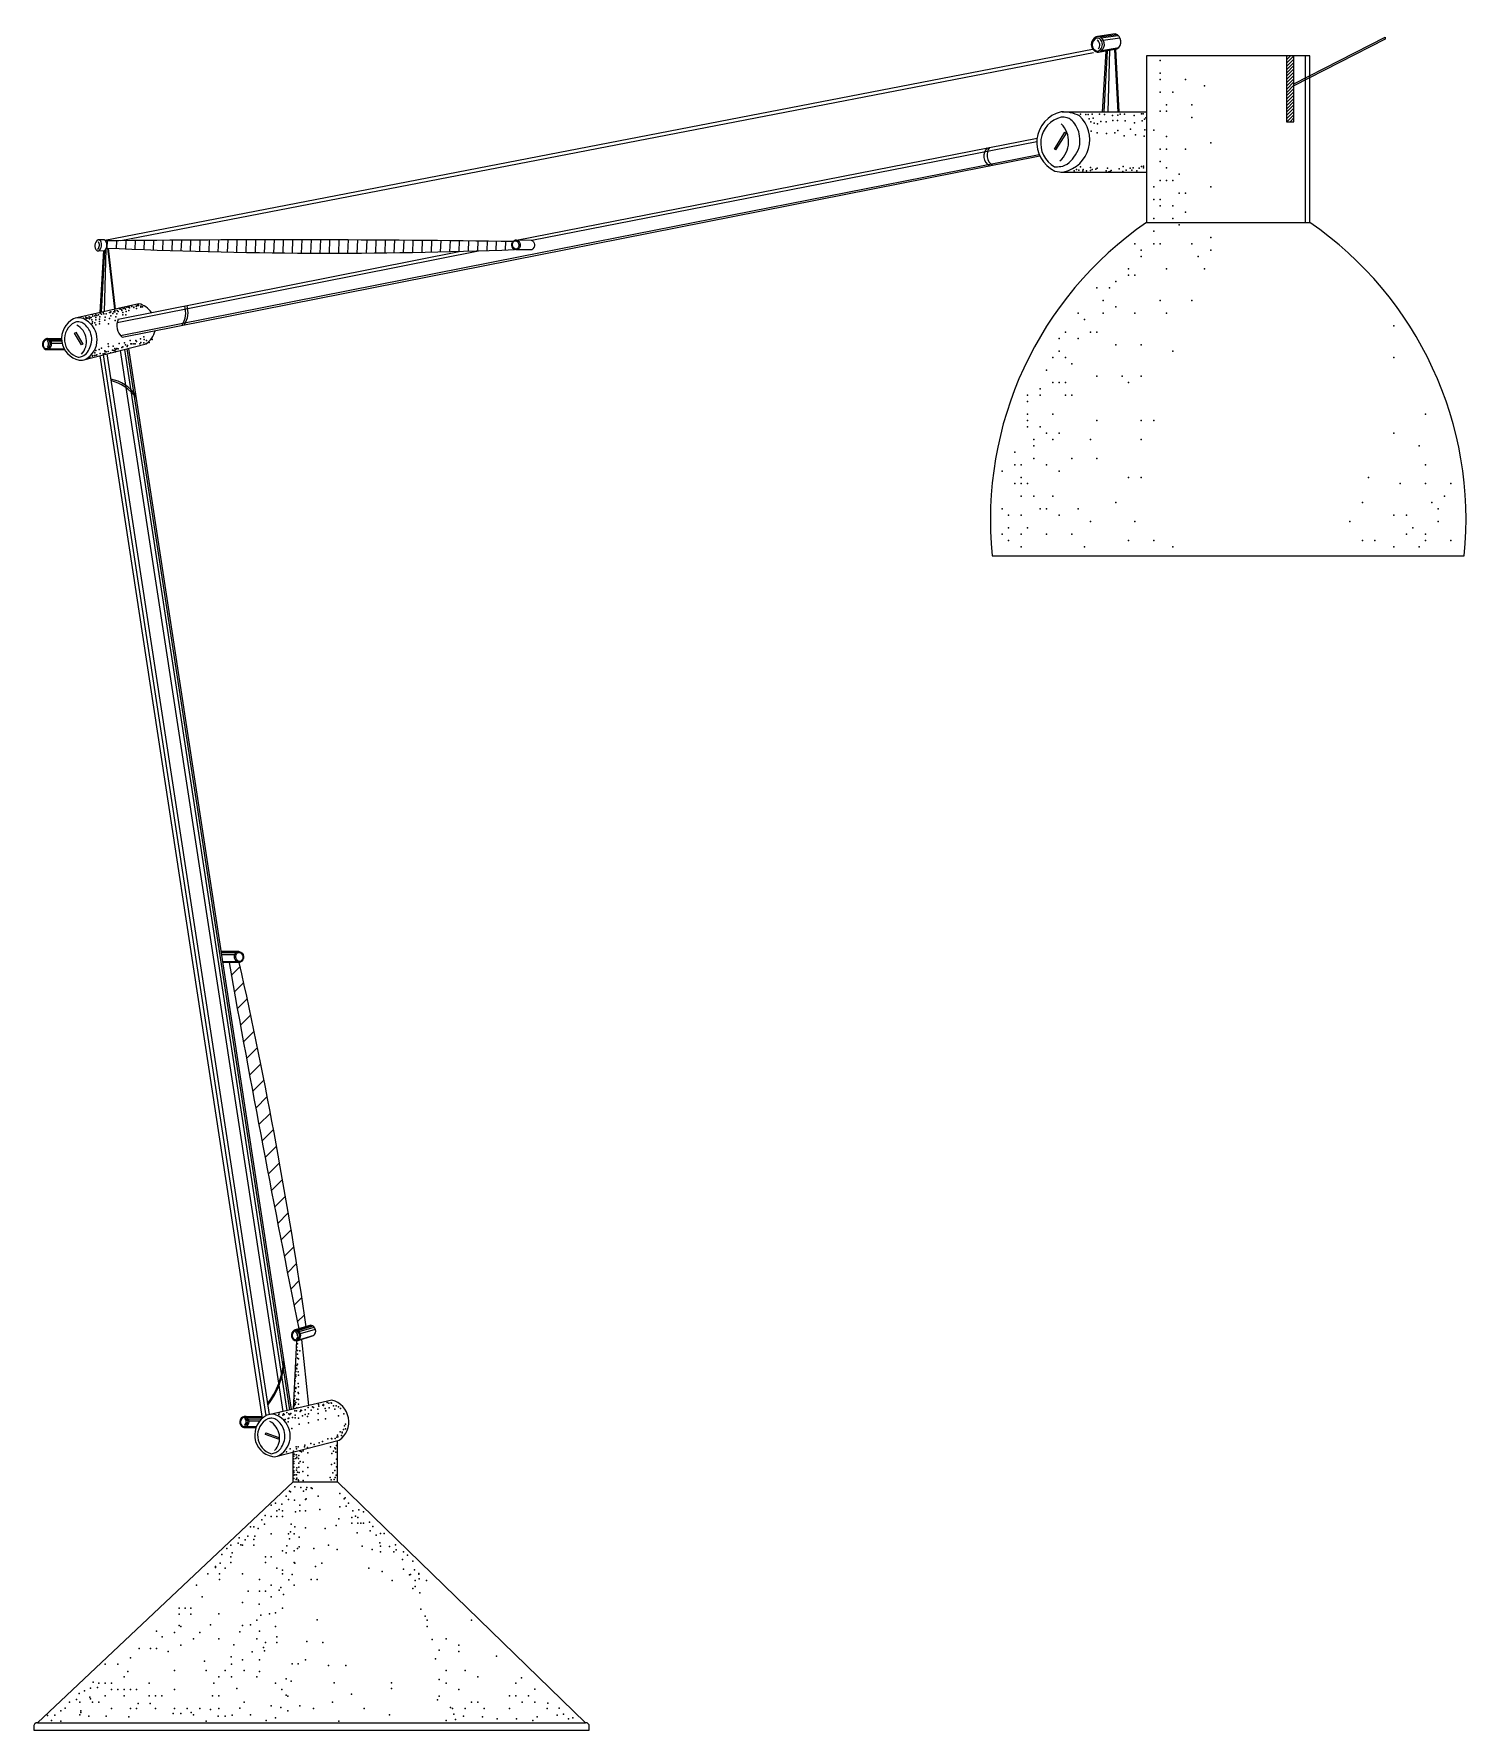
# Model space of a CAD drawing. Extents: x 237 to 823, y 2664 to 3358.
import ezdxf

# ---------------------------------------------------------------- set-up
doc = ezdxf.new("R2010")
doc.units = 0
doc.header["$MEASUREMENT"] = 0
for name, color, linetype in [('3', 3, 'CONTINUOUS'), ('7', 7, 'CONTINUOUS'), ('BH', 3, 'CONTINUOUS')]:
    doc.layers.add(name, color=color, linetype=linetype)

msp = doc.modelspace()

# ---------------------------------------------------------------- hatches: boundary and pattern name
at = {"layer": '3'}
h = msp.add_hatch(dxfattribs=at)
h.set_pattern_fill('ANSI31', color=256, scale=45.486, style=0)
h.set_pattern_definition([(45, (-12184.5455, -5348.181), (-4.0204324, 4.0204324), [])])
h.paths.add_polyline_path([(321.12, 2978.29, -0.019521), (321.01, 2978.3), (316.91, 2978.3, 0.005294), (345.44, 2828.24), (348.53, 2829.16, 0.018602)])
at = {"layer": 'BH'}
h = msp.add_hatch(dxfattribs=at)
h.set_pattern_fill('ANSI31', color=256, scale=7.581, style=0)
h.set_pattern_definition([(45, (-12128.6793, -5337.60635), (-0.670072064, 0.670072064), [])])
h.paths.add_polyline_path([(749.98, 3322.43), (753.02, 3322.43), (753.02, 3349.42), (749.98, 3349.42)])
h = msp.add_hatch(dxfattribs=at)
h.set_pattern_fill('ANSI31', color=256, scale=30.324, angle=42.76135, style=0)
h.set_pattern_definition([(87.761353, (-12511.6296, -4848.7386), (-3.7876071, 0.14806385), [])])
h.paths.add_polyline_path([(433.84, 3270.08, -0.487368), (433.24, 3273.42, 0.006326), (266.54, 3273.7, -0.258695), (266.32, 3270.85), (266.33, 3270.74, 0.020675)])

# ---------------------------------------------------------------- linework, layer by layer
at = {"layer": '3'}
for p, q in [((672.82, 3357.41), (672.8, 3357.32)), ((673.48, 3357.15), (680.31, 3358.19)), ((674.09, 3356.73), (680.94, 3357.77)), ((674.89, 3355.82), (681.7, 3356.85)), ((675.95, 3357.88), (675.95, 3357.87)), ((674.29, 3351.58), (681.23, 3352.83)), ((676.47, 3351.53), (675.2, 3326.49)), ((677.42, 3351.68), (676.84, 3326.49)), ((679.46, 3351.99), (680.92, 3326.34)), ((757.56, 3349.42), (757.56, 3281.19)), ((440.91, 3273.9), (647.69, 3314.41)), ((436.16, 3267.34), (648.67, 3308.98)), ((267.12, 3270.7), (270.06, 3245.75)), ((265.95, 3269.75), (264.52, 3244.48)), ((266.47, 3270.38), (265.75, 3244.69)), ((271.12, 3240.23), (419.09, 3269.58)), ((272.5, 3234.89), (436.16, 3267.34)), ((243.39, 3233.33), (248.35, 3233.33)), ((243.9, 3232.73), (248.4, 3232.73)), ((244.23, 3231.8), (248.6, 3231.8)), ((274.1, 3229.26), (340.66, 2794.87)), ((275.1, 3229.52), (341.68, 2795.1)), ((272.35, 3228.81), (338.91, 2794.47)), ((320.12, 2982.57), (313.62, 2982.57)), ((319.7, 2982.16), (313.68, 2982.16)), ((319.25, 2981.34), (313.81, 2981.34)), ((320.38, 2978.52), (314.24, 2978.52)), ((344.57, 2827.8), (350.76, 2829.67)), ((345.03, 2827.61), (351.21, 2829.47)), ((345.64, 2827.14), (351.8, 2829)), ((346.13, 2826.36), (352.28, 2828.21)), ((345.57, 2823.78), (351.73, 2825.71)), ((324.27, 2792.09), (330.4, 2792.09)), ((324.78, 2791.49), (330.4, 2791.49)), ((325.11, 2790.56), (329.48, 2790.56))]:
    msp.add_line(p, q, dxfattribs=at)
for points in [[(672.74, 3356.71, 0.083661), (672.14, 3356.66, 0.685038), (672.33, 3351.35)], [(660.02, 3324.08, 0.083661), (657.73, 3324.31, 0.685038), (654.93, 3304.05)], [(434.76, 3270.36, -0.083661), (434.38, 3270.32, -0.685038), (433.89, 3273.7)], [(255.32, 3240.52, 0.083661), (253.73, 3240.29, 0.685038), (255.19, 3226.01, 0.685038)], [(242.73, 3233.2, 0.083661), (242.31, 3233.25, 0.685038), (241.76, 3229.56, 0.685038)], [(320.66, 2982.34, -0.083661), (321.07, 2982.39, -0.685038), (321.62, 2978.7)], [(344.2, 2827.4, 0.083661), (343.79, 2827.32, 0.685038), (344.41, 2823.64, 0.685038)], [(323.61, 2791.96, 0.083661), (323.2, 2792.01, 0.685038), (322.65, 2788.32, 0.685038)], [(334.42, 2791.66, 0.083661), (332.83, 2791.44, 0.685038), (334.29, 2777.16, 0.685038)]]:
    msp.add_lwpolyline(points, format="xyb", dxfattribs=at)
for points in [[(243.18, 3229.49), (249.38, 3229.49)], [(324.06, 2788.25), (328.11, 2788.25)]]:
    msp.add_lwpolyline(points, dxfattribs=at)
for centre, radius, start, end in [((671.25, 3353.85), 2.28, 315.80306, 60.47312), ((650.28, 3314.29), 10.46, 311.2552, 44.57549), ((261.82, 3271.89), 2.06, 309.24206, 43.48473), ((250.93, 3232.51), 7.62, 317.08546, 61.43665), ((241.14, 3231.53), 1.91, 311.87007, 45.66294), ((343.02, 2825.36), 2.02, 316.94921, 57.8884), ((322.02, 2790.29), 1.91, 311.87007, 45.66294), ((330.03, 2783.65), 7.62, 317.08546, 61.43665)]:
    msp.add_arc(centre, radius, start, end, dxfattribs=at)
for points in [[(672.33, 3351.35), (672.54, 3351.36), (672.76, 3351.42), (673.24, 3351.55), (673.57, 3351.77), (673.99, 3352.32), (674.17, 3352.62), (674.46, 3353.31), (674.58, 3353.7), (674.56, 3354.54), (674.44, 3354.96), (674.23, 3355.52), (674, 3355.83), (673.63, 3356.29), (673.42, 3356.46), (673.06, 3356.64), (672.91, 3356.69), (672.76, 3356.71), (672.75, 3356.71), (672.75, 3356.71), (672.74, 3356.71)], [(654.93, 3304.05), (655.74, 3303.96), (656.61, 3304.05), (658.51, 3304.2), (659.92, 3304.81), (661.87, 3306.63), (662.75, 3307.65), (664.32, 3310.08), (665.01, 3311.49), (665.51, 3314.66), (665.31, 3316.34), (664.87, 3318.59), (664.2, 3319.91), (663.14, 3321.91), (662.45, 3322.69), (661.19, 3323.61), (660.66, 3323.88), (660.1, 3324.06), (660.07, 3324.07), (660.04, 3324.07), (660.02, 3324.08)], [(433.89, 3273.7), (434.02, 3273.72), (434.17, 3273.71), (434.49, 3273.68), (434.72, 3273.58), (435.05, 3273.28), (435.2, 3273.11), (435.47, 3272.7), (435.58, 3272.47), (435.67, 3271.94), (435.64, 3271.66), (435.57, 3271.28), (435.45, 3271.06), (435.28, 3270.72), (435.16, 3270.59), (434.95, 3270.44), (434.87, 3270.39), (434.77, 3270.36), (434.77, 3270.36), (434.76, 3270.36), (434.76, 3270.36)], [(255.19, 3226.01), (255.76, 3226.09), (256.33, 3226.29), (257.6, 3226.71), (258.46, 3227.36), (259.49, 3228.93), (259.92, 3229.77), (260.59, 3231.69), (260.82, 3232.76), (260.63, 3235.01), (260.22, 3236.12), (259.55, 3237.58), (258.87, 3238.37), (257.81, 3239.56), (257.21, 3239.98), (256.2, 3240.4), (255.79, 3240.49), (255.38, 3240.52), (255.36, 3240.52), (255.34, 3240.52), (255.32, 3240.52)], [(241.76, 3229.56), (241.91, 3229.54), (242.07, 3229.55), (242.42, 3229.58), (242.67, 3229.69), (243.03, 3230.01), (243.2, 3230.2), (243.49, 3230.64), (243.62, 3230.89), (243.71, 3231.47), (243.68, 3231.78), (243.6, 3232.19), (243.48, 3232.43), (243.29, 3232.8), (243.17, 3232.94), (242.94, 3233.11), (242.85, 3233.16), (242.74, 3233.2), (242.74, 3233.2), (242.73, 3233.2), (242.73, 3233.2)], [(321.62, 2978.7), (321.48, 2978.68), (321.32, 2978.7), (320.97, 2978.72), (320.71, 2978.83), (320.35, 2979.16), (320.19, 2979.34), (319.9, 2979.78), (319.77, 2980.04), (319.67, 2980.61), (319.71, 2980.92), (319.78, 2981.33), (319.9, 2981.58), (320.09, 2981.94), (320.22, 2982.09), (320.44, 2982.26), (320.54, 2982.31), (320.64, 2982.34), (320.65, 2982.34), (320.65, 2982.34), (320.66, 2982.34)], [(344.41, 2823.64), (344.55, 2823.67), (344.7, 2823.73), (345.02, 2823.86), (345.24, 2824.04), (345.48, 2824.46), (345.57, 2824.69), (345.72, 2825.2), (345.76, 2825.48), (345.67, 2826.06), (345.55, 2826.34), (345.35, 2826.71), (345.16, 2826.9), (344.87, 2827.19), (344.7, 2827.29), (344.43, 2827.38), (344.33, 2827.4), (344.22, 2827.4), (344.21, 2827.4), (344.21, 2827.4), (344.2, 2827.4)], [(322.65, 2788.32), (322.79, 2788.3), (322.95, 2788.31), (323.3, 2788.34), (323.56, 2788.45), (323.92, 2788.78), (324.08, 2788.96), (324.37, 2789.4), (324.5, 2789.66), (324.6, 2790.23), (324.56, 2790.54), (324.49, 2790.95), (324.37, 2791.19), (324.18, 2791.56), (324.05, 2791.7), (323.83, 2791.88), (323.73, 2791.92), (323.63, 2791.96), (323.62, 2791.96), (323.62, 2791.96), (323.61, 2791.96)], [(334.29, 2777.16), (334.85, 2777.23), (335.43, 2777.44), (336.7, 2777.85), (337.56, 2778.51), (338.58, 2780.07), (339.02, 2780.92), (339.69, 2782.83), (339.92, 2783.91), (339.73, 2786.15), (339.31, 2787.26), (338.64, 2788.72), (337.97, 2789.51), (336.91, 2790.7), (336.31, 2791.12), (335.3, 2791.54), (334.89, 2791.63), (334.48, 2791.66), (334.46, 2791.66), (334.44, 2791.66), (334.42, 2791.66)]]:
    msp.add_open_spline(points, degree=3, knots=[3.294068, 3.294068, 3.294068, 3.294068, 3.647859, 3.647859, 4.043866, 4.043866, 4.439873, 4.439873, 4.83588, 4.83588, 5.231886, 5.231886, 5.627893, 5.627893, 6.0239, 6.0239, 6.283185, 6.283185, 6.283185, 6.295262, 6.295262, 6.295262, 6.295262], dxfattribs=at)
for p in [(665.59, 3325.53), (667.8, 3325.34), (668.73, 3325.34), (669.1, 3323.68), (669.83, 3322.39), (670.39, 3325.53), (670.76, 3323.87), (671.13, 3321.84), (672.6, 3321.65), (673.34, 3325.53), (673.9, 3322.57), (675.37, 3325.34), (676.11, 3322.39), (678.7, 3324.97), (678.88, 3322.94), (680.73, 3322.94), (680.91, 3325.16), (681.84, 3325.53), (683.68, 3325.53), (683.87, 3322.76), (686.08, 3319.44), (687.56, 3324.97), (687.75, 3322.02), (690.52, 3325.71), (690.88, 3322.76), (691.25, 3325.71), (691.81, 3323.5), (692.36, 3324.05), (670.02, 3318.52), (672.42, 3317.96), (676.3, 3317.59), (679.62, 3317.96), (680.91, 3318.89), (683.5, 3316.67), (688.12, 3317.04), (691.62, 3316.49), (691.99, 3319.07), (663, 3302.28), (663.93, 3302.84), (664.85, 3302.65), (665.59, 3303.94), (666.51, 3302.28), (666.7, 3302.84), (667.99, 3302.28), (669.65, 3303.76), (669.65, 3302.47), (670.39, 3302.84), (671.87, 3303.02), (672.42, 3303.39), (676.11, 3302.28), (676.67, 3303.39), (677.22, 3301.91), (677.77, 3302.1), (678.14, 3302.47), (681.47, 3303.21), (682.94, 3302.1), (683.13, 3304.13), (684.24, 3302.65), (685.9, 3303.39), (686.64, 3302.65), (687.19, 3303.57), (688.67, 3302.28), (689.59, 3303.39), (690.52, 3304.13), (691.44, 3304.31), (691.44, 3303.57), (261.07, 3243.55), (261.17, 3242.82), (261.91, 3243.03), (262.33, 3243.45), (262.85, 3243.13), (263.49, 3243.45), (264.12, 3244.08), (264.64, 3243.66), (265.38, 3244.29), (265.59, 3243.76), (266.64, 3243.87), (267.91, 3244.29), (268.22, 3244.29), (268.54, 3244.6), (268.54, 3243.03), (269.38, 3243.97), (269.8, 3244.6), (270.11, 3245.13), (270.22, 3244.6), (270.96, 3243.76), (271.17, 3245.13), (271.48, 3244.81), (272.11, 3245.87), (272.64, 3245.76), (272.85, 3245.55), (272.96, 3245.13), (273.38, 3244.39), (273.38, 3243.45), (273.59, 3245.97), (274.22, 3246.08), (274.53, 3245.66), (274.64, 3243.45), (274.85, 3244.81), (275.06, 3246.5), (275.69, 3246.5), (275.9, 3245.13), (276.01, 3246.5), (276.11, 3246.29), (276.95, 3246.92), (277.16, 3246.81), (277.9, 3246.6), (277.9, 3246.39), (278.85, 3246.92), (279.06, 3246.92), (279.06, 3245.97), (279.37, 3247.23), (279.69, 3247.65), (279.9, 3247.23), (280.74, 3246.92), (280.74, 3246.5), (281.48, 3246.71), (257.38, 3242.08), (258.23, 3242.5), (258.44, 3241.87), (258.65, 3242.19), (259.17, 3241.98), (259.7, 3242.61), (259.8, 3241.77), (260.12, 3242.29), (260.43, 3242.29), (260.75, 3241.35), (260.86, 3239.87), (260.96, 3240.51), (261.91, 3240.08), (262.33, 3242.29), (262.43, 3241.35), (262.43, 3239.24), (263.91, 3241.56), (263.91, 3240.61), (263.91, 3239.66), (264.01, 3242.61), (266.01, 3241.24), (266.22, 3242.5), (267.59, 3239.77), (267.91, 3241.87), (270.33, 3241.14), (270.54, 3242.61), (262.43, 3228.84), (263.8, 3229.26), (264.75, 3229.78), (267.48, 3231.47), (267.59, 3230.41), (269.27, 3228.94), (269.48, 3230.63), (269.69, 3228.84), (270.11, 3229.57), (270.22, 3228.84), (270.54, 3229.15), (270.96, 3229.57), (271.48, 3229.47), (271.9, 3231.68), (273.06, 3229.99), (273.48, 3230.31), (274.11, 3231.89), (274.53, 3231.05), (275.16, 3230.41), (275.38, 3230.84), (276.43, 3232.94), (276.74, 3231.47), (277.06, 3231.47), (277.9, 3231.57), (278.53, 3231.47), (278.74, 3232.83), (279.06, 3232.52), (280.43, 3231.47), (280.64, 3233.57), (280.85, 3232.1), (282, 3234.41), (282, 3231.99), (282.21, 3233.25), (282.95, 3231.68), (283.16, 3232.83), (284.21, 3232.1), (285.48, 3233.25), (259.91, 3225.9), (260.96, 3226.74), (260.96, 3226.42), (261.8, 3226.74), (261.91, 3227.89), (262.54, 3226.95), (262.85, 3227.05), (264.12, 3227.58), (265.38, 3227.47), (266.01, 3228.63), (266.01, 3227.58), (266.22, 3228.42), (266.64, 3228.31), (267.48, 3228.42), (268.43, 3227.89), (270.43, 3228.31), (344.73, 2820.81), (344.95, 2822.17), (344.95, 2819.45), (345.86, 2819.22), (344.73, 2813.33), (344.95, 2817.86), (344.95, 2816.28), (344.95, 2813.79), (345.41, 2816.05), (344.05, 2808.12), (344.05, 2806.99), (344.27, 2810.84), (344.27, 2809.48), (344.27, 2808.8), (344.5, 2812.2), (344.73, 2811.97), (345.18, 2810.62), (345.18, 2805.86), (345.41, 2809.26), (343.59, 2799.74), (343.59, 2798.61), (343.82, 2800.87), (343.82, 2798.83), (344.05, 2802.69), (344.27, 2804.27), (344.27, 2803.82), (344.73, 2799.51), (345.18, 2802.23), (345.41, 2804.5), (345.41, 2801.78), (345.41, 2799.29), (337.25, 2793.18), (337.47, 2793.85), (338.97, 2792.94), (339.21, 2793.43), (339.51, 2793.17), (340.64, 2794.08), (341.1, 2791.58), (341.42, 2793.43), (341.42, 2791.71), (341.67, 2793.18), (341.78, 2793.17), (342.23, 2793.62), (342.91, 2792.04), (343.59, 2796.8), (343.82, 2797.7), (343.82, 2797.25), (343.82, 2795.66), (343.82, 2794.76), (344.05, 2797.25), (344.05, 2792.94), (344.05, 2791.81), (344.27, 2798.15), (344.61, 2794.65), (344.73, 2795.89), (345.35, 2791.71), (345.41, 2797.48), (346.08, 2794.41), (346.31, 2794.98), (346.57, 2794.9), (347.06, 2792.69), (348.04, 2795.14), (348.13, 2793.17), (349.03, 2792.45), (349.27, 2796.12), (349.52, 2793.43), (350.62, 2794.98), (351.08, 2796.34), (351.48, 2796.12), (353.34, 2795.44), (353.44, 2793.67), (353.57, 2797.25), (353.69, 2796.61), (355.4, 2797.1), (355.61, 2797.25), (355.65, 2796.86), (356.29, 2795.66), (356.38, 2791.47), (356.63, 2794.65), (357.12, 2798.08), (357.86, 2797.84), (357.88, 2795.89), (358.79, 2797.93), (358.84, 2797.84), (359.69, 2796.8), (360.31, 2795.39), (360.83, 2796.8), (361.74, 2796.34), (361.78, 2792.69), (362.52, 2795.63), (363.99, 2793.43), (339.95, 2791.22), (341.1, 2790.23), (342.65, 2787.55), (345.59, 2789.26), (349.52, 2789.75), (353.44, 2790.98), (361.28, 2784.79), (362.42, 2786.15), (363.01, 2784.6), (363.32, 2785.92), (363.32, 2785.69), (363.78, 2787.05), (364.23, 2788.64), (364.68, 2789.32), (364.68, 2787.28), (340.44, 2777.99), (342.01, 2779.12), (343.38, 2778.23), (344.36, 2779.95), (344.61, 2779.21), (345.18, 2780.03), (346.08, 2778.23), (346.54, 2777.99), (347.31, 2778.36), (347.8, 2779.95), (347.9, 2780.71), (349.03, 2779.7), (349.15, 2777.5), (350.4, 2781.39), (351.72, 2780.93), (353.8, 2781.62), (355.16, 2782.15), (357.43, 2783.2), (358.47, 2779.95), (358.84, 2783.38), (359.01, 2783.2), (359.69, 2778.22), (360.19, 2779.58), (360.37, 2783.43), (360.56, 2779.21), (360.68, 2777.74), (360.92, 2780.56), (361.05, 2783.87), (361.51, 2784.11), (343.51, 2776.15), (343.51, 2775.05), (343.51, 2773.94), (343.51, 2773.09), (343.51, 2771.62), (343.63, 2777.01), (344.24, 2775.17), (344.36, 2776.76), (344.49, 2776.76), (344.73, 2775.73), (344.73, 2771.42), (345.35, 2775.17), (345.47, 2776.4), (345.47, 2773.33), (345.47, 2771.62), (346.09, 2773.91), (347.31, 2773.7), (349.15, 2771.49), (358.84, 2772.72), (358.96, 2777.25), (360.15, 2773.23), (360.92, 2774.92), (360.92, 2771.74), (343.51, 2770.15), (343.51, 2769.53), (343.51, 2768.31), (343.51, 2766.96), (343.82, 2768.48), (344.36, 2766.59), (344.49, 2770.39), (344.5, 2768.48), (344.73, 2767.12), (344.95, 2769.61), (345.18, 2766.44), (345.35, 2766.23), (345.59, 2769.41), (347.19, 2769.9), (347.31, 2766.23), (349.15, 2768.19), (358.35, 2767.45), (358.79, 2766.44), (359.47, 2769.38), (359.92, 2766.66), (360.31, 2770.27), (360.43, 2767.45), (360.8, 2768.31), (369.36, 2744.75), (371.43, 2739.25), (375.56, 2737.88), (374.18, 2730.31), (379.69, 2728.94)]:
    msp.add_point(p, dxfattribs=at)
at = {"layer": '7'}
for p, q in [((266.03, 3274.03), (670.58, 3352.22)), ((272.64, 3273.76), (670.87, 3350.73)), ((675.92, 3351.3), (674.51, 3326.41)), ((679.89, 3352.14), (681.36, 3326.49)), ((658.11, 3326.49), (692.67, 3326.49)), ((434.68, 3274.02), (647.82, 3315.78)), ((273.14, 3234.23), (648.9, 3308.46)), ((657.58, 3301.85), (692.67, 3301.85)), ((692.67, 3281.19), (759.52, 3281.19)), ((267.42, 3270.69), (270.36, 3245.75)), ((265.48, 3269.68), (264.04, 3244.3)), ((271.57, 3241.67), (411.16, 3269.35)), ((242.51, 3233.66), (248.34, 3233.66)), ((275.75, 3229.68), (342.32, 2795.25)), ((263.95, 3226.66), (330.52, 2791.63)), ((265.45, 3227.05), (331.93, 2792.65)), ((266.9, 3227.42), (333.34, 2793.21)), ((320.87, 2982.81), (313.58, 2982.81)), ((321.25, 2978.3), (314.27, 2978.3)), ((344.54, 2823.34), (343.14, 2795.44)), ((346.65, 2823.94), (349.46, 2796.89)), ((323.4, 2792.42), (330.4, 2792.42)), ((343.16, 2765.61), (343.16, 2777.83)), ((361.35, 2765.61), (361.35, 2782.49)), ((343.16, 2765.61), (361.35, 2765.61)), ((238.54, 2667.05), (462.94, 2667.05))]:
    msp.add_line(p, q, dxfattribs=at)
for points in [[(672.45, 3350.9, 0.130303), (673.45, 3351, 0.576801), (673.87, 3356.89, 0.264517), (672.02, 3357.22, 0.710752)], [(629.43, 3144.74), (822.76, 3144.74, 0.273505), (759.52, 3281.19), (759.52, 3349.42), (692.67, 3349.42), (692.67, 3281.19, 0.273505)], [(655.09, 3302.27, 0.130303), (658.96, 3301.98, 0.598804), (665.2, 3324.85, 0.121835), (657.63, 3326.49, 0.710752)], [(262.87, 3269.64, 0.130303), (263.58, 3269.6, 0.331854), (264.43, 3273.61, 0.328319), (263.28, 3274.06, 0.500332)], [(433.91, 3274, -0.130303), (434.56, 3274.05, -0.576801), (435.5, 3270.37, -0.264517), (434.36, 3269.95, -0.710752)], [(255.59, 3224.83, 0.130303), (258.28, 3225.27, 0.576801), (258.34, 3241.23, 0.264517), (253.3, 3241.76, 0.710752)], [(241.79, 3229.23, 0.130303), (242.49, 3229.17, 0.576801), (243.53, 3233.19, 0.264517), (242.3, 3233.65, 0.710752)], [(321.6, 2978.37, -0.130303), (320.89, 2978.31, -0.576801), (319.85, 2982.33, -0.264517), (321.09, 2982.79, -0.710752)], [(344.53, 2823.34, 0.130303), (345.22, 2823.5, 0.576801), (344.97, 2827.64, 0.264517), (343.66, 2827.69, 0.710752)], [(322.67, 2787.99, 0.130303), (323.38, 2787.93, 0.576801), (324.42, 2791.95, 0.264517), (323.18, 2792.41, 0.710752)], [(334.69, 2775.97, 0.130303), (337.38, 2776.42, 0.576801), (337.43, 2792.37, 0.264517), (332.39, 2792.9, 0.710752)]]:
    msp.add_lwpolyline(points, format="xyb", close=True, dxfattribs=at)
for points in [[(672.95, 3350.88), (680.51, 3352.25, 0.641064), (679.82, 3358.39), (672.52, 3357.32)], [(434.23, 3274.07), (440.63, 3274.03, -0.641064), (440.89, 3270.07)], [(441.88, 3271.17, -0.174695), (440.89, 3270.07), (434.69, 3269.94)], [(285.18, 3244.37, 0.177444), (279.97, 3247.95), (254.63, 3242.14)], [(256.96, 3224.88), (282.96, 3231.53, 0.183148), (286.62, 3236.91, 0.183148)], [(344.89, 2823.37), (351.52, 2825.53, 0.641064), (350.48, 2829.74), (344, 2827.81)], [(336.06, 2776.02), (362.06, 2782.67, 0.641064), (359.07, 2799.09), (333.73, 2793.28)], [(343.16, 2765.61), (238.54, 2667.05, 0.414214), (237.02, 2665.54), (237.02, 2664.02), (464.45, 2664.02), (464.45, 2665.54, 0.414214), (462.94, 2667.05), (361.35, 2765.61)]]:
    msp.add_lwpolyline(points, format="xyb", dxfattribs=at)
for points in [[(753.02, 3337.98), (790.37, 3357.07), (790.37, 3356.2), (753.02, 3337.1)], [(749.98, 3349.42), (749.98, 3322.43), (753.02, 3322.43), (753.02, 3349.42)], [(659.72, 3317.8), (655.4, 3310.9), (654.91, 3311.24), (659.23, 3318.15), (659.74, 3317.83)], [(265.89, 3274.15), (263.64, 3274.08)], [(263.22, 3269.57), (265.89, 3269.7)], [(254.13, 3236.27), (257.11, 3231.44), (256.56, 3231.05), (253.58, 3235.88), (254.15, 3236.23)], [(242.14, 3229.16), (249.56, 3229.16)], [(323.02, 2787.92), (327.92, 2787.92)], [(332.02, 2785.66), (337.38, 2783.78), (337.19, 2783.14), (331.84, 2785.02), (332.06, 2785.65)]]:
    msp.add_lwpolyline(points, dxfattribs=at)
for centre, radius, start, end in [((630.55, 3308.46), 4.56, 134.3613, 242.91935), ((632.37, 3308.81), 5.05, 141.84659, 236.05438), ((263.97, 3271.93), 2.94, 310.70108, 49.29892), ((338.87, -3314.22), 6588.31, 89.175869, 90.629061), ((358.07, 5295.15), 2026.49, 267.41432, 272.14278), ((289.55, 3244.26), 9.63, 327.72706, 16.96394), ((290.5, 3244.45), 9.63, 327.66879, 16.91759), ((277.49, 3239.03), 6.48, 155.85821, 227.83937), ((265.35, 3200.95), 16.41, 35.5827, 78.97023), ((263.65, 3198.21), 18.94, 36.72348, 74.95549), ((7417.32, 4250.54), 7213.49, 190.15883, 191.37166), ((-1668.78, 2535.45), 2038.58, 8.28385, 12.54664), ((307.04, 2817.21), 32.31, 322.52567, 356.26328), ((305.92, 2817.55), 33.82, 322.54138, 353.28125)]:
    msp.add_arc(centre, radius, start, end, dxfattribs=at)
at = {"layer": 'BH'}
for p in [(698.22, 3347.45), (698.22, 3342.29), (698.22, 3339.7), (698.22, 3339.7), (698.22, 3334.53), (703.39, 3334.53), (708.57, 3339.7), (716.33, 3337.12), (698.22, 3326.78), (700.81, 3329.36), (700.81, 3326.78), (711.15, 3329.36), (711.15, 3324.19), (695.63, 3319.02), (700.81, 3316.44), (718.92, 3313.86), (698.22, 3311.27), (698.22, 3306.1), (698.22, 3306.1), (700.81, 3311.27), (708.57, 3311.27), (698.22, 3298.35), (700.81, 3303.52), (700.81, 3298.35), (703.39, 3298.35), (705.98, 3300.93), (695.63, 3295.76), (705.98, 3293.18), (708.57, 3293.18), (718.92, 3295.76), (695.63, 3290.59), (698.22, 3290.59), (698.22, 3288.01), (703.39, 3288.01), (708.57, 3285.43), (695.63, 3282.84), (695.63, 3277.67), (703.39, 3282.84), (705.98, 3280.26), (687.87, 3272.5), (695.63, 3272.5), (698.22, 3272.5), (711.15, 3272.5), (718.92, 3275.09), (690.46, 3269.92), (690.46, 3267.33), (713.74, 3267.33), (718.92, 3269.92), (680.11, 3256.99), (685.28, 3262.16), (685.28, 3259.58), (687.87, 3259.58), (700.81, 3262.16), (716.33, 3262.16), (672.35, 3254.41), (677.52, 3254.41), (677.52, 3254.41), (664.59, 3244.07), (674.93, 3249.24), (674.93, 3244.07), (680.11, 3246.66), (687.87, 3244.07), (698.22, 3249.24), (700.81, 3244.07), (711.15, 3249.24), (659.41, 3236.32), (667.17, 3241.49), (669.76, 3236.32), (672.35, 3236.32), (793.94, 3238.9), (656.82, 3233.73), (664.59, 3233.73), (664.59, 3233.73), (680.11, 3231.15), (690.46, 3231.15), (654.24, 3225.98), (656.82, 3228.56), (659.41, 3225.98), (662, 3223.4), (703.39, 3228.56), (793.94, 3225.98), (651.65, 3220.81), (654.24, 3215.64), (656.82, 3215.64), (659.41, 3215.64), (672.35, 3218.23), (682.7, 3218.23), (682.7, 3218.23), (685.28, 3215.64), (690.46, 3218.23), (643.89, 3210.47), (649.06, 3213.06), (649.06, 3210.47), (659.41, 3210.47), (662, 3210.47), (643.89, 3207.89), (643.89, 3202.72), (654.24, 3202.72), (806.88, 3202.72), (643.89, 3200.13), (643.89, 3197.55), (649.06, 3197.55), (649.06, 3197.55), (651.65, 3194.97), (656.82, 3194.97), (672.35, 3200.13), (690.46, 3200.13), (695.63, 3200.13), (793.94, 3194.97), (638.71, 3187.21), (646.47, 3192.38), (646.47, 3192.38), (646.47, 3189.8), (654.24, 3192.38), (669.76, 3192.38), (690.46, 3192.38), (804.29, 3189.8), (638.71, 3182.04), (641.3, 3182.04), (646.47, 3184.63), (651.65, 3182.04), (662, 3184.63), (672.35, 3184.63), (806.88, 3182.04), (633.54, 3179.46), (633.54, 3179.46), (638.71, 3174.29), (641.3, 3176.87), (641.3, 3176.87), (641.3, 3174.29), (643.89, 3174.29), (656.82, 3179.46), (685.28, 3176.87), (690.46, 3176.87), (783.6, 3176.87), (796.53, 3174.29), (806.88, 3174.29), (817.23, 3174.29), (641.3, 3169.12), (646.47, 3169.12), (654.24, 3169.12), (680.11, 3166.53), (781.01, 3166.53), (809.47, 3166.53), (814.64, 3169.12), (633.54, 3163.95), (636.13, 3161.37), (641.3, 3161.37), (649.06, 3163.95), (651.65, 3163.95), (656.82, 3161.37), (664.59, 3163.95), (793.94, 3161.37), (799.12, 3161.37), (812.05, 3163.95), (633.54, 3153.61), (636.13, 3156.2), (641.3, 3153.61), (641.3, 3153.61), (643.89, 3156.2), (651.65, 3153.61), (662, 3153.61), (669.76, 3158.78), (687.87, 3158.78), (775.83, 3158.78), (799.12, 3153.61), (801.71, 3156.2), (806.88, 3153.61), (812.05, 3158.78), (636.13, 3151.03), (641.3, 3148.44), (667.17, 3148.44), (685.28, 3151.03), (695.63, 3151.03), (703.39, 3148.44), (781.01, 3151.03), (786.18, 3151.03), (793.94, 3148.44), (804.29, 3148.44), (806.88, 3151.03), (817.23, 3151.03), (343.84, 2763.64), (336.01, 2756.88), (340.28, 2759.73), (341.21, 2758.48), (341.7, 2761.86), (342.06, 2761.51), (343.77, 2758.17), (346.36, 2763.34), (347.4, 2761.86), (348.25, 2758.48), (348.47, 2762.57), (348.47, 2758.66), (348.82, 2763.28), (350.6, 2763.18), (350.96, 2762.93), (353.45, 2759.73), (362.28, 2760.88), (362.28, 2760.88), (364.06, 2758.74), (364.42, 2759.1), (365.84, 2756.96), (330.31, 2750.13), (331.74, 2751.91), (334.16, 2756.14), (334.16, 2751.44), (336.51, 2753.79), (336.51, 2751.44), (337.43, 2754.39), (338.5, 2756.53), (338.86, 2753.79), (338.86, 2751.44), (344.2, 2753.33), (345.9, 2756.14), (345.9, 2753.79), (348.25, 2753.79), (354.16, 2754.39), (361.93, 2750.56), (362.35, 2755.41), (364.92, 2755.72), (367.27, 2751.03), (367.62, 2753.76), (368.69, 2751.63), (369.61, 2751.03), (370.11, 2754.12), (371.96, 2753.37), (324.62, 2743.37), (325.68, 2747.28), (327.11, 2747.28), (327.46, 2743.37), (328.89, 2746.57), (331.38, 2748.35), (334.16, 2744.4), (341.21, 2744.4), (341.21, 2744.4), (342.06, 2745.15), (342.42, 2748.35), (343.55, 2744.4), (343.84, 2747.28), (345.62, 2743.01), (348.25, 2746.75), (356.3, 2746.57), (360.86, 2747.72), (367.27, 2748.68), (369.61, 2748.68), (370.83, 2748.79), (371.96, 2748.68), (374.38, 2749.14), (374.74, 2745.58), (375.81, 2747.36), (377.23, 2743.81), (379.01, 2744.52), (380.44, 2744.52), (313.94, 2735.9), (316.07, 2738.39), (317.71, 2739.71), (318.21, 2736.61), (320.7, 2740.53), (321.06, 2742.66), (321.77, 2739.81), (322.41, 2739.71), (323.55, 2741.95), (327.11, 2742.05), (327.11, 2739.71), (338.86, 2737.36), (338.86, 2737.36), (340.28, 2736.61), (340.64, 2739.46), (341.7, 2742.3), (343.55, 2737.36), (344.91, 2738.39), (345.62, 2739.1), (351.67, 2738.39), (357.65, 2739.71), (361.27, 2737.88), (378.66, 2740.61), (379.01, 2739.29), (379.01, 2736.94), (382.57, 2739.18), (384.35, 2737.05), (385.06, 2739.89), (385.42, 2737.76), (388.41, 2736.94), (311.45, 2730.92), (311.45, 2730.57), (313.23, 2732.35), (315.36, 2730.32), (317.71, 2735.01), (317.71, 2732.67), (331.81, 2735.01), (331.81, 2732.67), (334.16, 2735.01), (336.51, 2730.32), (338.86, 2729.5), (343.55, 2732.67), (343.84, 2732.35), (352.38, 2730.92), (354.87, 2732.35), (387.91, 2733.85), (388.41, 2729.9), (390.05, 2735.63), (392.18, 2733.14), (392.9, 2729.58), (303.61, 2723.28), (308.31, 2727.97), (313.01, 2727.97), (313.01, 2725.62), (322.41, 2727.97), (329.46, 2725.62), (334.16, 2723.28), (338.14, 2722.39), (338.86, 2727.97), (341.35, 2725.59), (342.77, 2727.72), (343.55, 2723.28), (350.6, 2725.62), (352.95, 2725.62), (383.71, 2725.21), (390.76, 2727.55), (391.18, 2727.72), (392.25, 2722.03), (393.11, 2725.21), (393.11, 2722.86), (394.68, 2728.16), (394.68, 2727.8), (394.81, 2725.89), (397.81, 2725.21), (305.96, 2718.58), (322.41, 2716.24), (324.76, 2720.93), (329.24, 2715.63), (329.46, 2720.93), (331.81, 2720.93), (334.16, 2718.58), (337.43, 2721.32), (339.21, 2719.54), (395.1, 2720.25), (296.57, 2713.89), (296.57, 2711.54), (298.91, 2713.89), (301.26, 2713.89), (301.26, 2711.54), (312.73, 2711.65), (312.73, 2711.65), (328.25, 2709.07), (329.96, 2711.01), (333.43, 2711.65), (336.01, 2712.08), (338.86, 2713.89), (352.95, 2709.2), (395.46, 2713.5), (397.24, 2710.65), (398.1, 2709.07), (416.21, 2709.07), (287.17, 2704.5), (289.52, 2702.15), (294.62, 2703.9), (296.57, 2706.85), (297.2, 2706.48), (302.38, 2701.31), (304.97, 2703.9), (309.35, 2707.08), (312.73, 2701.31), (321.41, 2704.25), (322.41, 2706.85), (325.68, 2707.1), (328.25, 2701.31), (329.46, 2704.5), (336.01, 2706.48), (336.51, 2702.15), (398.1, 2706.48), (405.87, 2701.31), (280.12, 2697.46), (284.82, 2697.46), (287.17, 2697.46), (292.03, 2696.14), (297.2, 2698.73), (318.92, 2698.92), (326.4, 2696.07), (331.02, 2697.85), (331.38, 2696.43), (331.81, 2699.81), (331.81, 2699.81), (336.51, 2699.81), (348.82, 2700.34), (355.3, 2699.81), (400.08, 2701.05), (402.93, 2696.78), (411.04, 2698.73), (411.04, 2696.14), (426.43, 2694.29), (266.16, 2690.97), (271.33, 2690.97), (275.42, 2688.07), (276.51, 2693.56), (294.62, 2688.39), (306.87, 2692.26), (307.55, 2688.39), (315.31, 2688.39), (317.85, 2693.94), (317.9, 2690.97), (322.41, 2692.77), (323.08, 2688.39), (329.46, 2692.77), (329.46, 2692.77), (329.46, 2688.07), (342.77, 2691.09), (345.26, 2691.09), (348.25, 2692.77), (357.65, 2690.42), (364.7, 2690.42), (401.51, 2693.23), (405.87, 2688.39), (413.63, 2688.39), (260.18, 2681.14), (261.25, 2683.63), (263.03, 2681.49), (263.57, 2683.22), (263.57, 2683.22), (266.16, 2683.22), (268.75, 2683.22), (268.75, 2683.22), (268.75, 2680.64), (271.33, 2680.64), (273.92, 2685.8), (273.92, 2680.64), (276.51, 2680.64), (279.09, 2680.64), (284.27, 2683.22), (294.62, 2680.64), (310.73, 2683.27), (312.73, 2685.8), (317.9, 2685.8), (317.9, 2685.8), (320.06, 2681.03), (328.25, 2685.8), (336.01, 2683.22), (338.6, 2680.64), (340.28, 2685.05), (342.42, 2683.98), (360, 2683.38), (383.5, 2683.38), (383.5, 2681.03), (402.93, 2684.69), (405.87, 2683.22), (411.04, 2680.64), (418.8, 2685.8), (434.33, 2683.22), (436.75, 2685.4), (442.09, 2680.78), (251.64, 2675.45), (254.49, 2676.51), (255.56, 2679), (255.81, 2675.47), (255.81, 2675.47), (257.69, 2680.07), (259.89, 2677.44), (260.18, 2676.87), (260.98, 2675.47), (263.57, 2675.47), (263.57, 2675.47), (266.16, 2678.05), (273.92, 2678.05), (279.67, 2674.96), (284.27, 2678.05), (284.62, 2674.96), (286.86, 2678.05), (289.44, 2678.05), (310.14, 2678.05), (312.73, 2678.05), (323.08, 2675.47), (334.16, 2673.99), (340.28, 2678.29), (340.99, 2677.94), (345.9, 2673.99), (359.3, 2675.47), (367.05, 2678.68), (402.29, 2676.34), (402.93, 2677.94), (416.21, 2675.47), (418.8, 2675.47), (431.74, 2678.05), (434.33, 2678.05), (436.91, 2675.47), (439.5, 2678.05), (442.09, 2675.47), (447.43, 2675.09), (242.57, 2670.02), (244.17, 2667.98), (245.59, 2670.11), (248.05, 2667.71), (248.08, 2671.89), (249.86, 2672.96), (255.81, 2670.3), (256.27, 2671.89), (256.27, 2671.18), (259.47, 2669.76), (266.59, 2669.76), (268.75, 2672.88), (275.85, 2669.4), (276.51, 2672.88), (279.09, 2672.88), (279.09, 2672.88), (286.86, 2672.88), (294, 2670.82), (294.62, 2672.88), (297.21, 2670.82), (299.79, 2672.88), (301.48, 2671.18), (302.38, 2670.3), (304.97, 2672.88), (307.55, 2667.71), (309.35, 2672.49), (312.51, 2669.76), (312.73, 2672.88), (315.36, 2669.76), (318.21, 2670.11), (321.41, 2672.96), (325.66, 2670.3), (325.66, 2670.3), (332.09, 2667.98), (336.01, 2669.05), (338.14, 2673.31), (340.99, 2671.89), (351.54, 2672.88), (361.88, 2667.71), (372.23, 2672.88), (382.58, 2670.3), (405.78, 2667.98), (407.56, 2673.31), (408.45, 2672.88), (408.98, 2670.47), (409.7, 2668.33), (412.9, 2669.76), (413.63, 2672.88), (420.73, 2669.4), (421.39, 2672.88), (426.78, 2668.69), (431.74, 2672.88), (434.61, 2668.69), (441.38, 2667.98), (443.16, 2669.4), (447.26, 2672.88), (451.34, 2670.11), (452.06, 2672.96), (453.84, 2670.47), (455.97, 2668.69), (457.75, 2669.05)]:
    msp.add_point(p, dxfattribs=at)

doc.saveas('drawing.dxf')
